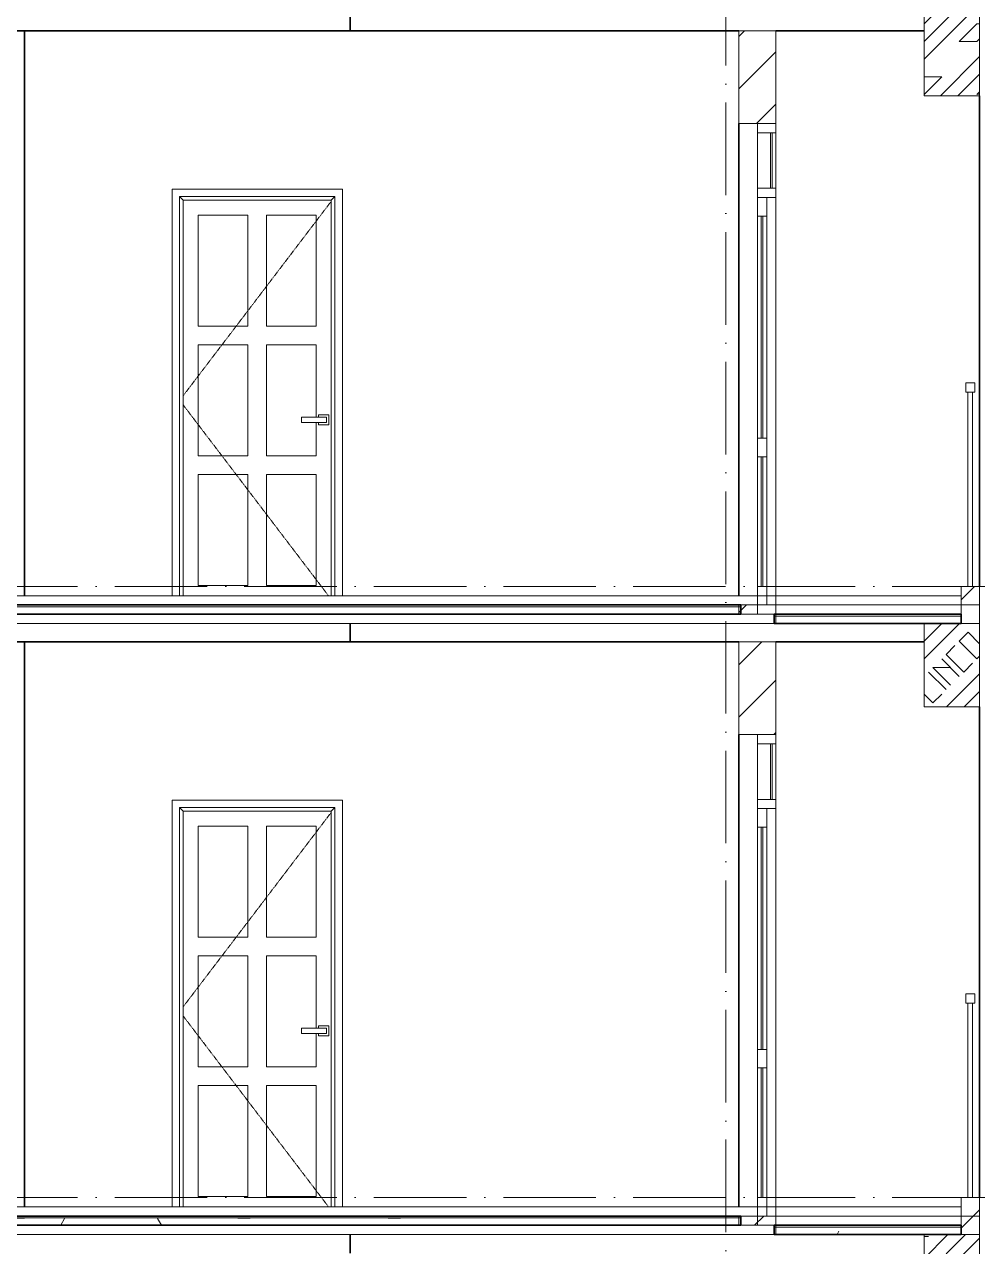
# Model space of a CAD drawing. Header units: millimetres. Extents: x -12680 to 112808, y -16580 to 93550.
# Drawn here: x 35841 to 41001, y 71135 to 77735 of the extents above; entities that cross this region are included whole.
import ezdxf

# ---------------------------------------------------------------- set-up
doc = ezdxf.new("R2010")
doc.units = ezdxf.units.MM
doc.linetypes.add('Dash 1_16__2_', pattern=[3.175, 1.5875, -1.5875])
doc.linetypes.add('Grid Line', pattern=[14, 10, -2, 0, -2])
for name, color, linetype, lineweight in [('A-DOOR', 31, 'Continuous', 9), ('A-FLOR-HRAL', 41, 'Continuous', 5), ('A-FLOR-MCUT', 3, 'Continuous', 9), ('CUA', 31, 'Continuous', 9), ('HATCH-TUONG', 152, 'Continuous', 9), ('NET CAT', 3, 'Continuous', 5), ('NET CATConcrete', 3, 'Continuous', 5), ('NET THAY 2', 55, 'Continuous', 5), ('NET-CAT', 3, 'Continuous', 9), ('NET-THAY', 2, 'Continuous', 15), ('TRUC', 225, 'Continuous', 5)]:
    doc.layers.add(name, color=color, linetype=linetype, lineweight=lineweight)
pattern_1 = [(0, (41462.07, 40400), (1625.6, 406.4), [67.056, -1152.144, 67.056, -1152.144, -6502.4]), (0, (41462.07, 40400), (1625.6, 406.4), [-2438.4, 67.056, -2371.344, 67.056, -1152.144, -2844.8]), (0, (41462.07, 40400), (1625.6, 406.4), [-6096, 67.056, -745.744, 67.056, -1964.944]), (120, (42071.68, 40603.2), (-1164.7527, 1204.611), [67.056, -1152.144, 67.056, -7654.544]), (120, (42071.68, 40603.2), (-1164.7527, 1204.611), [-1286.256, -1152.144, 67.056, -2371.344, -4064]), (120, (42071.68, 40603.2), (-1164.7527, 1204.611), [-4876.8, 67.056, -1152.144, 67.056, -2777.744]), (120, (42071.68, 40603.2), (-1164.7527, 1204.611), [-6163.056, -745.744, 67.056, -1964.944]), (240, (42274.88, 41416), (-460.8473, -1611.011), [67.056, -1152.144, 67.056, -7654.544]), (240, (42274.88, 41416), (-460.8473, -1611.011), [-1286.256, -1152.144, 67.056, -2371.344, -4064]), (240, (42274.88, 41416), (-460.8473, -1611.011), [-4876.8, 67.056, -1152.144, 67.056, -2777.744]), (240, (42274.88, 41416), (-460.8473, -1611.011), [-6163.056, -745.744, 67.056, -1964.944])]
pattern_2 = [(45, (41462.07, 40400), (-141.4214, 141.4214), [])]
pattern_3 = [(45, (41557.3, 40400), (-476.246, 476.246), []), (45, (41652.6, 40400), (-476.246, 476.246), []), (45, (41462.1, 40400), (-476.246, 476.246), []), (45, (41938.3, 40400), (-476.246, 476.246), []), (45, (42033.6, 40400), (-476.246, 476.246), []), (0, (41843.1, 40495.25), (0, 952.5), [95.25, -857.25]), (0, (41938.3, 40590.5), (0, 952.5), [95.25, -857.25]), (45, (41843.1, 40495.25), (0, 952.491), [134.684, -1212.342]), (45, (41938.3, 40495.25), (0, 952.491), [134.684, -1212.342]), (0, (41843.1, 40495.25), (0, 952.5), [95.25, -857.25]), (90, (41366.8, 40495.25), (-952.5, 6e-14), [95.25, -857.25]), (90, (41462.1, 40495.25), (-952.5, 6e-14), [190.5, -762]), (45, (41366.8, 40590.5), (0, 952.491), [134.684, -1212.342]), (90, (42224.1, 40781), (-952.5, 6e-14), [95.25, -857.25]), (0, (42128.8, 40781), (0, 952.5), [95.25, -857.25]), (45, (42128.8, 40781), (0, 952.491), [134.684, -1212.342]), (0, (42319.3, 40495.25), (0, 952.5), [95.25, -857.25]), (0, (42319.3, 40971.5), (0, 952.5), [95.25, -857.25]), (90, (42509.8, 41066.75), (-952.5, 6e-14), [95.25, -857.25]), (45, (42319.3, 40971.5), (0, 952.491), [269.367, -1077.66]), (45, (42414.6, 40971.5), (0, 952.491), [134.684, -1212.342]), (45, (42605.1, 41162), (0, 952.491), [134.684, -1212.342]), (0, (42605.1, 41257.25), (0, 952.5), [95.25, -857.25]), (90, (42605.1, 41162), (-952.5, 6e-14), [95.25, -857.25]), (0, (41938.3, 41162), (0, 952.5), [95.25, -857.25]), (0, (42128.8, 41257.25), (0, 952.5), [95.25, -857.25]), (90, (42033.6, 41162), (-952.5, 6e-14), [95.25, -857.25]), (90, (42128.8, 41162), (-952.5, 6e-14), [95.25, -857.25]), (45, (41938.3, 41162), (0, 952.491), [134.684, -1212.342]), (45, (42128.8, 41162), (0, 952.491), [134.684, -1212.342]), (135, (41581.06, 40614.8), (-952.491, 6e-14), [134.684, -1212.342]), (135, (41700.2, 40733.4), (-952.491, 6e-14), [134.684, -1212.342]), (135, (41771.64, 40804.8), (-952.491, 6e-14), [134.684, -1212.342]), (135, (41795.45, 40828.6), (-952.491, 6e-14), [134.684, -1212.342]), (135, (41843.1, 40876.25), (-952.491, 6e-14), [134.684, -1212.342]), (135, (41866.9, 40900.06), (-952.491, 6e-14), [134.684, -1212.342]), (135, (41938.3, 40971.5), (-952.491, 6e-14), [134.684, -1212.342]), (135, (41985.95, 41019.1), (-952.491, 6e-14), [134.684, -1212.342]), (45, (41581.06, 40614.8), (0, 952.491), [95.25, -1251.776]), (45, (41700.2, 40733.4), (0, 952.491), [67.36, -1279.665]), (45, (41866.9, 40900.06), (0, 952.491), [67.36, -1279.665]), (45, (41771.64, 40995.3), (0, 952.491), [67.36, -1279.665]), (45, (41938.3, 40971.5), (0, 952.491), [67.36, -1279.665]), (45, (41843.1, 41066.75), (0, 952.491), [67.36, -1279.665]), (0, (41486.3, 40709.5), (0, 952.5), [190.043, -762.457]), (0, (41700.2, 40923.9), (0, 952.5), [95.25, -857.25])]

# ---------------------------------------------------------------- blocks, each defined once
blk = doc.blocks.new('ALC1807-ASCENT PLAZA-TANG DIEN HINH-TANG 5_rvt-15-MẶT CẮT B-B')
at = {"layer": 'NET-THAY', "color": 130, "lineweight": 35}
blk.add_line((37600.5, 71200), (37600.5, 71100), dxfattribs=at)
blk = doc.blocks.new('CUA PHONG NGU - Type 1-60190-MẶT CẮT B-B')
at = {"layer": 'A-DOOR', "color": 50}
for p, q in [((36779.2, 23305), (36779.2, 23905)), ((36779.2, 23905), (37048.2, 23905)), ((37048.2, 23905), (37048.2, 23305)), ((37148.2, 23305), (37148.2, 23905)), ((37148.2, 23905), (37417.2, 23905)), ((37417.2, 23905), (37417.2, 23305)), ((37048.2, 23305), (36779.2, 23305)), ((37417.2, 23305), (37148.2, 23305)), ((36779.2, 22605), (36779.2, 23205)), ((36779.2, 23205), (37048.2, 23205)), ((37048.2, 23205), (37048.2, 22605)), ((37148.2, 22605), (37148.2, 23205)), ((37148.2, 23205), (37417.2, 23205)), ((37417.2, 23205), (37417.2, 22815)), ((37417.2, 22785), (37417.2, 22605)), ((37048.2, 22605), (36779.2, 22605)), ((37417.2, 22605), (37148.2, 22605)), ((36779.2, 21905), (36779.2, 22505)), ((36779.2, 22505), (37048.2, 22505)), ((37048.2, 22505), (37048.2, 21905)), ((37148.2, 21905), (37148.2, 22505)), ((37148.2, 22505), (37417.2, 22505)), ((37417.2, 22505), (37417.2, 21905)), ((37048.2, 21905), (36779.2, 21905)), ((37417.2, 21905), (37148.2, 21905))]:
    blk.add_line(p, q, dxfattribs=at)
at = {"layer": 'CUA'}
for p, q in [((36638.2, 24046), (37558.2, 24046)), ((36638.2, 21850), (36638.2, 24046)), ((37558.2, 24046), (37558.2, 21850)), ((36698.2, 23986), (36678.2, 24006)), ((36678.2, 24006), (36678.2, 21850)), ((36678.2, 24006), (37518.2, 24006)), ((36698.2, 23986), (36698.2, 21850)), ((37498.2, 23986), (36698.2, 23986)), ((37498.2, 23986), (37518.2, 24006)), ((37498.2, 21850), (37498.2, 23986)), ((37518.2, 24006), (37518.2, 21850))]:
    blk.add_line(p, q, dxfattribs=at)
at = {"layer": 'CUA', "color": 50, "linetype": 'Dash 1_16__2_'}
for p, q in [((37498.2, 23980.1), (36698.2, 22929.9)), ((36698.2, 22880.1), (37483, 21850))]:
    blk.add_line(p, q, dxfattribs=at)
at = {"layer": 'CUA', "color": 50}
for p, q in [((37337.2, 22815), (37472.2, 22815)), ((37337.2, 22815), (37337.2, 22785)), ((37472.2, 22785), (37337.2, 22785)), ((37429.7, 22827.5), (37429.7, 22815)), ((37484.7, 22827.5), (37429.7, 22827.5)), ((37429.7, 22785), (37429.7, 22772.5)), ((37429.7, 22772.5), (37484.7, 22772.5)), ((37472.2, 22785), (37472.2, 22815)), ((37484.7, 22772.5), (37484.7, 22827.5))]:
    blk.add_line(p, q, dxfattribs=at)
blk = doc.blocks.new('CUA LO GIA - DB6-202766-MẶT CẮT B-B')
at = {"layer": 'CUA', "color": 50}
for p, q in [((39900.5, 24400), (39800.5, 24400)), ((39800.5, 24400), (39800.5, 24350)), ((39900.5, 24350), (39900.5, 24400)), ((39800.5, 24350), (39900.5, 24350)), ((39800.5, 24350), (39800.5, 24050)), ((39880.5, 24350), (39870.5, 24350)), ((39870.5, 24350), (39870.5, 24050)), ((39880.5, 24050), (39880.5, 24350)), ((39900.5, 24350), (39900.5, 24050)), ((39900.5, 24050), (39800.5, 24050)), ((39800.5, 24050), (39800.5, 24000)), ((39870.5, 24050), (39880.5, 24050)), ((39900.5, 24000), (39900.5, 24050)), ((39800.5, 24000), (39900.5, 24000)), ((39800.5, 24000), (39800.5, 23900)), ((39850.5, 24000), (39800.5, 24000)), ((39850.5, 23900), (39850.5, 24000)), ((39900.5, 21850), (39900.5, 24000)), ((39800.5, 23900), (39850.5, 23900)), ((39800.5, 22700), (39800.5, 23900)), ((39830.5, 23900), (39820.5, 23900)), ((39820.5, 23900), (39820.5, 22700)), ((39830.5, 22700), (39830.5, 23900)), ((39850.5, 22700), (39850.5, 23900)), ((39800.5, 22700), (39800.5, 22600)), ((39850.5, 22700), (39800.5, 22700)), ((39820.5, 22700), (39830.5, 22700)), ((39850.5, 22600), (39850.5, 22700)), ((39800.5, 22600), (39850.5, 22600)), ((39800.5, 21900), (39800.5, 22600)), ((39830.5, 22600), (39820.5, 22600)), ((39820.5, 22600), (39820.5, 21900)), ((39830.5, 21900), (39830.5, 22600)), ((39850.5, 21900), (39850.5, 22600)), ((39800.5, 21900), (39800.5, 21800)), ((39850.5, 21900), (39800.5, 21900)), ((39820.5, 21900), (39830.5, 21900)), ((39850.5, 21800), (39850.5, 21900)), ((39900.5, 21800), (39800.5, 21800)), ((39800.5, 21800), (39800.5, 21750)), ((39800.5, 21800), (39850.5, 21800)), ((39900.5, 21750), (39900.5, 21800)), ((39800.5, 21750), (39900.5, 21750))]:
    blk.add_line(p, q, dxfattribs=at)
blk = doc.blocks.new('Railing - 25mm-77671-MẶT CẮT B-B')
at = {"layer": 'NET THAY 2', "color": 50, "lineweight": 9}
for p, q in [((40938, 21900), (40938, 22950)), ((40963, 21900), (40963, 22950))]:
    blk.add_line(p, q, dxfattribs=at)
blk = doc.blocks.new('Railing - Railing-227133-MẶT CẮT B-B')
at = {"layer": 'A-FLOR-HRAL', "color": 50, "lineweight": 9}
for p, q in [((40975.5, 23000), (40925.5, 23000)), ((40925.5, 23000), (40925.5, 22950)), ((40975.5, 22950), (40975.5, 23000)), ((40925.5, 22950), (40975.5, 22950))]:
    blk.add_line(p, q, dxfattribs=at)
blk.add_blockref('Railing - 25mm-77671-MẶT CẮT B-B', (0, 0))
blk = doc.blocks.new('ALC1807-ASCENT PLAZA-TANG DIEN HINH-TANG 5_rvt-16-MẶT CẮT B-B')
at = {"layer": 'HATCH-TUONG'}
h = blk.add_hatch(dxfattribs=at)
h.set_pattern_fill('FP_50', color=50, style=0, pattern_type=2)
h.set_pattern_definition(pattern_2)
h.paths.add_polyline_path([(39700.5, 71250), (39900.5, 71250), (39900.5, 71300), (39700.5, 71300)], flags=0)
h.paths.add_polyline_path([(39900.5, 73900), (39900.5, 74400), (39700.5, 74400), (39700.5, 73900), (39804.3, 73900)], flags=0)
h = blk.add_hatch(dxfattribs=at)
h.set_pattern_fill('FP_50', color=50, style=0, pattern_type=2)
h.set_pattern_definition(pattern_2)
h.paths.add_polyline_path([(41000.5, 71200), (41000.5, 71400), (40900.5, 71400), (40900.5, 71200)], flags=0)
at = {"layer": 'NET CAT', "lineweight": 9}
h = blk.add_hatch(dxfattribs=at)
h.set_pattern_fill('FP_51', color=50, style=0, pattern_type=2)
h.set_pattern_definition(pattern_1)
h.paths.add_polyline_path([(38883.6, 71250), (39710.5, 71250), (39710.5, 71290), (34140.5, 71290), (34140.5, 71250), (37962.8, 71250)], flags=0)
h = blk.add_hatch(dxfattribs=at)
h.set_pattern_fill('FP_51', color=50, style=0, pattern_type=2)
h.set_pattern_definition(pattern_1)
h.paths.add_polyline_path([(39890.5, 71200), (40900.5, 71200), (40900.5, 71240), (39890.5, 71240)], flags=0)
at = {"layer": 'A-FLOR-MCUT', "color": 50}
for p, q in [((39710.5, 71290), (34140.5, 71290)), ((40900.5, 71240), (39890.5, 71240))]:
    blk.add_line(p, q, dxfattribs=at)
at = {"layer": 'NET-CAT', "color": 50}
for p, q in [((39900.5, 74400), (39700.5, 74400)), ((39700.5, 74400), (39700.5, 73900)), ((39900.5, 73900), (39900.5, 74400)), ((39700.5, 73900), (39900.5, 73900)), ((41000.5, 71400), (40900.5, 71400)), ((40900.5, 71400), (40900.5, 71200)), ((41000.5, 71200), (41000.5, 71400)), ((39900.5, 71300), (39700.5, 71300)), ((39700.5, 71300), (39700.5, 71250)), ((39900.5, 71250), (39900.5, 71300)), ((39700.5, 71250), (39900.5, 71250)), ((40900.5, 71200), (41000.5, 71200))]:
    blk.add_line(p, q, dxfattribs=at)
at = {"layer": 'NET-CAT', "color": 130, "lineweight": 35}
for p, q in [((39710.5, 71300), (34140.5, 71300)), ((39710.5, 71250), (39710.5, 71300)), ((34140.5, 71250), (39710.5, 71250)), ((40900.5, 71250), (39890.5, 71250)), ((39890.5, 71250), (39890.5, 71200)), ((40900.5, 71200), (40900.5, 71250)), ((39890.5, 71200), (40900.5, 71200))]:
    blk.add_line(p, q, dxfattribs=at)
at = {"layer": 'NET-THAY', "color": 130, "lineweight": 35}
for p, q in [((37600.5, 74500), (37600.5, 74400)), ((35840.5, 74400), (34840.5, 74400)), ((39700.5, 74400), (35840.5, 74400)), ((35840.5, 74400), (35840.5, 71350)), ((40700.5, 74400), (39900.5, 74400)), ((41000.5, 71400), (41000.5, 74050)), ((39700.5, 71350), (39700.5, 73900))]:
    blk.add_line(p, q, dxfattribs=at)
at = {"color": 130, "lineweight": 35}
for name in ['CUA LO GIA - DB6-202766-MẶT CẮT B-B', 'CUA PHONG NGU - Type 1-60190-MẶT CẮT B-B', 'Railing - Railing-227133-MẶT CẮT B-B']:
    blk.add_blockref(name, (0, 49500), dxfattribs=at)
blk = doc.blocks.new('ALC1807-ASCENT PLAZA-TANG DIEN HINH-TANG 5_rvt-17-MẶT CẮT B-B')
at = {"layer": 'HATCH-TUONG'}
h = blk.add_hatch(dxfattribs=at)
h.set_pattern_fill('FP_50', color=50, style=0, pattern_type=2)
h.set_pattern_definition(pattern_2)
h.paths.add_polyline_path([(39900.5, 74550), (39900.5, 74600), (39700.5, 74600), (39700.5, 74550), (39804.3, 74550)], flags=0)
h.paths.add_polyline_path([(39804.3, 77200), (39900.5, 77200), (39900.5, 77700), (39700.5, 77700), (39700.5, 77200)], flags=0)
h = blk.add_hatch(dxfattribs=at)
h.set_pattern_fill('FP_50', color=50, style=0, pattern_type=2)
h.set_pattern_definition(pattern_2)
h.paths.add_polyline_path([(41000.5, 74500), (41000.5, 74700), (40900.5, 74700), (40900.5, 74500)], flags=0)
at = {"layer": 'NET CAT', "lineweight": 9}
h = blk.add_hatch(dxfattribs=at)
h.set_pattern_fill('FP_51', color=50, style=0, pattern_type=2)
h.set_pattern_definition(pattern_1)
h.paths.add_polyline_path([(38883.6, 74590), (39710.5, 74590), (39710.5, 74600), (34140.5, 74600), (34140.5, 74590), (37962.8, 74590)], flags=0)
h = blk.add_hatch(dxfattribs=at)
h.set_pattern_fill('FP_51', color=50, style=0, pattern_type=2)
h.set_pattern_definition(pattern_1)
h.paths.add_polyline_path([(34140.5, 74550), (39710.5, 74550), (39710.5, 74590), (34140.5, 74590), (34140.5, 74563.5)], flags=0)
h = blk.add_hatch(dxfattribs=at)
h.set_pattern_fill('FP_51', color=50, style=0, pattern_type=2)
h.set_pattern_definition(pattern_1)
h.paths.add_polyline_path([(39890.5, 74500), (40900.5, 74500), (40900.5, 74540), (39890.5, 74540)], flags=0)
at = {"layer": 'A-FLOR-MCUT', "color": 50}
for p, q in [((39710.5, 74590), (34140.5, 74590)), ((40900.5, 74540), (39890.5, 74540))]:
    blk.add_line(p, q, dxfattribs=at)
at = {"layer": 'NET-CAT', "color": 50}
for p, q in [((39900.5, 77700), (39700.5, 77700)), ((39700.5, 77700), (39700.5, 77200)), ((39900.5, 77200), (39900.5, 77700)), ((39700.5, 77200), (39900.5, 77200)), ((41000.5, 74700), (40900.5, 74700)), ((40900.5, 74700), (40900.5, 74500)), ((41000.5, 74500), (41000.5, 74700)), ((39900.5, 74600), (39700.5, 74600)), ((39700.5, 74600), (39700.5, 74550)), ((39900.5, 74550), (39900.5, 74600)), ((39700.5, 74550), (39900.5, 74550)), ((40900.5, 74500), (41000.5, 74500))]:
    blk.add_line(p, q, dxfattribs=at)
at = {"layer": 'NET-CAT', "color": 130, "lineweight": 35}
for p, q in [((39710.5, 74600), (34140.5, 74600)), ((39710.5, 74550), (39710.5, 74600)), ((34140.5, 74550), (39710.5, 74550)), ((40900.5, 74550), (39890.5, 74550)), ((39890.5, 74550), (39890.5, 74500)), ((40900.5, 74500), (40900.5, 74550)), ((39890.5, 74500), (40900.5, 74500))]:
    blk.add_line(p, q, dxfattribs=at)
at = {"layer": 'NET-THAY', "color": 130, "lineweight": 35}
for p, q in [((37600.5, 77800), (37600.5, 77700)), ((35840.5, 77700), (34840.5, 77700)), ((39700.5, 77700), (35840.5, 77700)), ((35840.5, 77700), (35840.5, 74650)), ((40700.5, 77700), (39900.5, 77700)), ((41000.5, 74700), (41000.5, 77350)), ((39700.5, 74650), (39700.5, 77200))]:
    blk.add_line(p, q, dxfattribs=at)
at = {"color": 130, "lineweight": 35}
for name in ['CUA LO GIA - DB6-202766-MẶT CẮT B-B', 'CUA PHONG NGU - Type 1-60190-MẶT CẮT B-B', 'Railing - Railing-227133-MẶT CẮT B-B']:
    blk.add_blockref(name, (0, 52800), dxfattribs=at)

msp = doc.modelspace()

# ---------------------------------------------------------------- hatches: boundary and pattern name
at = {"layer": 'NET CATConcrete'}
h = msp.add_hatch(dxfattribs=at)
h.set_pattern_fill('FP_1', color=256, style=0, pattern_type=2)
h.set_pattern_definition(pattern_3)
h.paths.add_polyline_path([(40700.5, 77350), (41000.5, 77350), (41000.5, 77800), (40700.5, 77800)], flags=0)
h = msp.add_hatch(dxfattribs=at)
h.set_pattern_fill('FP_1', color=256, style=0, pattern_type=2)
h.set_pattern_definition(pattern_3)
h.paths.add_polyline_path([(40700.5, 74050), (41000.5, 74050), (41000.5, 74500), (40700.5, 74500)], flags=0)
h = msp.add_hatch(dxfattribs=at)
h.set_pattern_fill('FP_1', color=256, style=0, pattern_type=2)
h.set_pattern_definition(pattern_3)
h.paths.add_polyline_path([(40700.5, 70750), (41000.5, 70750), (41000.5, 71200), (40700.5, 71200), (40700.5, 71164.5)], flags=0)

# ---------------------------------------------------------------- linework, layer by layer
at = {"layer": 'NET CAT', "lineweight": 13}
for p, q in [((40700.5, 77800), (40700.5, 77350)), ((41000.5, 77350), (41000.5, 77800)), ((40700.5, 77350), (41000.5, 77350)), ((40700.5, 74500), (40700.5, 74050)), ((41000.5, 74050), (41000.5, 74500)), ((40700.5, 74050), (41000.5, 74050)), ((40700.5, 71200), (40700.5, 70750)), ((41000.5, 70750), (41000.5, 71200))]:
    msp.add_line(p, q, dxfattribs=at)
at = {"layer": 'NET CATConcrete'}
for p, q in [((41000.5, 74500), (40700.5, 74500)), ((41000.5, 71200), (40700.5, 71200))]:
    msp.add_line(p, q, dxfattribs=at)
at = {"layer": 'NET-CAT', "lineweight": 15}
for p, q in [((39900.5, 74650), (34050.5, 74650)), ((39900.5, 74650), (39900.5, 74500)), ((41000.5, 74600), (39900.5, 74600)), ((41000.5, 74500), (41000.5, 74600)), ((32350.5, 74500), (40700.5, 74500)), ((39900.5, 71350), (34050.5, 71350)), ((39900.5, 71350), (39900.5, 71200)), ((41000.5, 71300), (39900.5, 71300)), ((41000.5, 71200), (41000.5, 71300)), ((32350.5, 71200), (40700.5, 71200))]:
    msp.add_line(p, q, dxfattribs=at)
at = {"layer": 'NET-THAY', "lineweight": 9}
for p, q in [((39900.5, 74650), (40900.5, 74650)), ((40700.5, 74500), (41000.5, 74500)), ((39900.5, 71350), (40900.5, 71350)), ((40700.5, 71200), (41000.5, 71200))]:
    msp.add_line(p, q, dxfattribs=at)
at = {"layer": 'TRUC', "linetype": 'Grid Line', "ltscale": 50}
for p, q in [((39630.5, -7898.8), (39630.5, 91838.4)), ((-12679, 74700), (108517.8, 74700)), ((-12679, 71400), (108517.8, 71400))]:
    msp.add_line(p, q, dxfattribs=at)

# ---------------------------------------------------------------- block references
at = {"lineweight": 5}
for name in ['ALC1807-ASCENT PLAZA-TANG DIEN HINH-TANG 5_rvt-17-MẶT CẮT B-B', 'ALC1807-ASCENT PLAZA-TANG DIEN HINH-TANG 5_rvt-16-MẶT CẮT B-B', 'ALC1807-ASCENT PLAZA-TANG DIEN HINH-TANG 5_rvt-15-MẶT CẮT B-B']:
    msp.add_blockref(name, (0, 0), dxfattribs=at)

doc.saveas('drawing.dxf')
